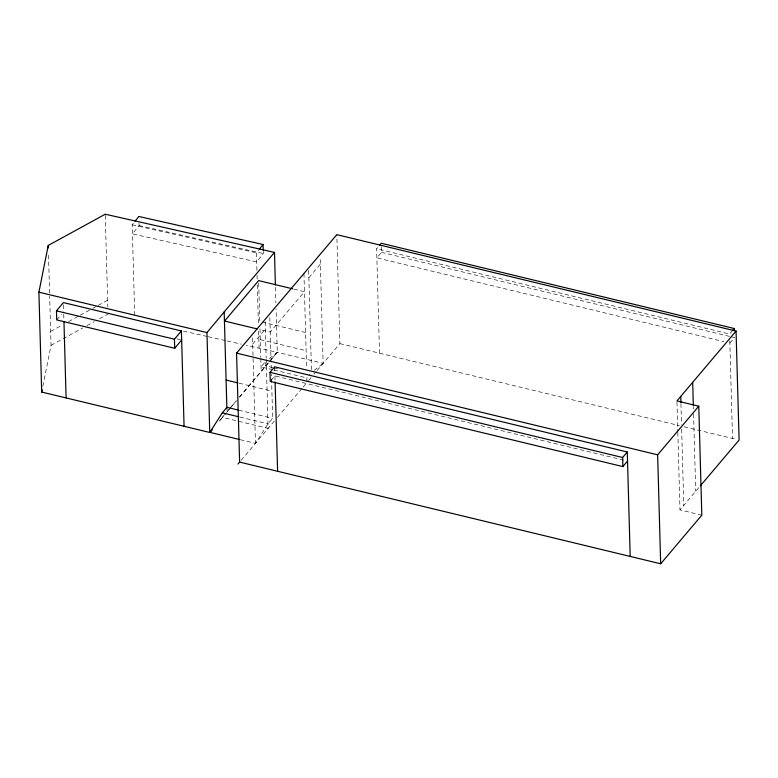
<?xml version="1.0" encoding="UTF-8"?>
<svg xmlns="http://www.w3.org/2000/svg" width="778" height="778" viewBox="0 0 778 778"><rect width="100%" height="100%" fill="white"/><g stroke="black" fill="none" stroke-linecap="round" stroke-linejoin="round"><path stroke-width="0.58" stroke-dasharray="3.89 2.92" d="M42.858 386.228L51.047 345.335L49.675 296.311M240.246 439.696L255.456 443.372L268.002 423.854L272.66 418.35L271.425 374.247M134.72 315.294L132.192 224.803L134.399 222.022M139.019 223.276L139.077 225.542L132.445 233.886L256.682 261.923L263.314 253.579L263.256 251.313M256.915 270.433L256.429 252.84L258.636 250.059M56.716 319.923L61.365 314.419M230.978 407.264L224.784 414.616L227.098 411.863L227.011 408.45M231.747 406.34L236.395 400.826M239.498 397.15L268.848 362.305M269.616 361.4L277.279 352.298L276.064 308.973M252.685 344.09L265.356 329.113M308.876 277.688L320.38 264.082M229.306 409.072L227.098 411.863M230.084 408.158L236.308 400.806M239.41 397.13L268.138 363.19M271.201 359.562L277.347 352.308L323.152 363.375L320.176 256.818M379.518 353.193L376.601 248.766L379.713 245.089M271.055 380.5L274.935 375.91L625.181 460.508M381.356 246.665L381.512 252.335L376.853 257.849L723.948 341.678M306.96 381.337L306.863 377.933L309.965 374.267M241.131 460.313L274.342 421.054M277.454 417.378L302.331 387.989M303.099 387.065L306.989 382.475M308.545 380.637L311.647 376.97M313.952 374.247L316.247 371.534M317.016 370.62L339.869 343.613L336.825 234.645M732.701 330.349L729.599 334.025L376.601 248.766M729.852 343.108L734.51 337.594L730.97 336.748M701.814 515.172L679.991 509.901L699.597 486.727M269.285 358.58L277.347 352.308L246.072 345.257M314.205 370.338L323.152 363.375M50.658 331.438L62.269 325.068M68.6 321.596L79.142 315.819M80.202 315.236L91.804 308.876M92.864 308.292L97.085 305.978M98.135 305.404L107.636 300.201M51.047 345.335L82.701 327.985M86.922 325.671L94.303 321.625M99.584 318.727L108.025 314.098M139.077 225.542L263.314 253.579M132.192 224.803L256.429 252.84M183.365 331.107L207.026 336.446M208.212 336.709L225.96 340.715M227.147 340.988L241.345 344.187M381.512 252.335L729.783 336.456M293.88 289.115L304.451 291.662L270.248 332.08L259.706 329.541M262.128 322.034L305.598 332.527M339.869 343.613L679.389 425.624M684.105 426.762L736.902 439.512M260.29 339.626L306.104 350.693M176.937 338.887L180.477 339.733M272.884 367.605L265.833 365.903L265.706 361.362L261.048 366.866L272.796 369.706M274.06 367.887L277.581 368.743M273.973 369.988L306.863 377.933M239.099 383.184L271.901 391.11M238.69 410.152L272.66 418.35M239.887 417.066L268.002 423.854M729.783 340.832L732.516 438.452M693.354 406.544L693.422 408.965M693.558 413.808L695.726 491.307M680.945 403.714L681.518 424.292M681.654 429.135L683.784 505.418M676.977 402.138L677.794 431.197M677.823 432.412L679.991 509.901M308.671 270.423L311.453 369.997M303.945 273.506L306.6 368.461M275.461 287.306L275.898 302.953M274.683 366.837L274.809 371.378M274.935 375.91L275.072 380.743M269.849 317.55L271.259 368.227M265.152 321.849L266.173 358.269M266.202 359.485L268.128 428.396L222.459 417.368L218.735 421.773L224.006 415.53L222.44 417.368L222.352 413.964M258.704 283.007L259.784 321.47M259.988 328.734L260.786 357.394M260.815 358.58L261.175 371.407M257.051 275.286L257.187 280.148M257.324 285.011L258.442 325.107M258.617 331.185L259.093 348.194M252.519 338.031L255.456 443.372M105.263 215.418L107.831 307.145M63.495 304.85L63.679 311.667M63.747 314.098L63.922 320.166M48.528 255.135L49.646 295.105"/><path stroke-width="1.17" d="M239.079 439.414L209.836 432.354L212.063 429.709L209.749 432.461L41.691 392.063L38.9 292.178L48.255 245.449L105.234 214.213L274.488 252.403L275.393 284.904M41.691 392.063L42.158 389.729M209.836 432.354L222.314 412.826L226.972 407.322L238.69 410.152M135.139 221.098L138.824 216.469L263.061 244.506L263.217 250.176M259.375 249.135L263.061 244.506M181.663 340.015L174.7 348.281L56.716 319.923L56.463 310.85L63.426 302.584L181.4 330.942L184.065 426.286M174.7 348.281L174.447 339.198L181.4 330.942M209.749 432.461L206.958 332.566L224.181 311.939L226.875 408.197M274.488 252.403L224.181 311.939M224.57 321.051L258.636 280.595L292.703 288.832M237.99 464.019L239.614 462.093L236.57 353.124L336.825 234.645L736.056 331.078L739.1 440.047L700.375 485.812M627.545 461.082L622.877 466.586L270.277 381.424L270.024 372.341L274.683 366.837L627.282 451.999L630.199 556.435M379.713 245.089L381.259 243.261L734.257 328.52L734.315 330.786M622.877 466.586L622.624 457.503L627.282 451.999M732.701 330.349L734.257 328.52M736.056 331.078L676.948 400.923L698.77 406.204L701.814 515.172L660.678 563.787L239.614 462.093M660.678 563.787L657.634 454.819L698.77 406.204M224.443 321.022L257.362 328.968M38.9 292.178L206.958 332.566M236.57 353.124L657.634 454.819M56.463 310.85L174.447 339.198M270.024 372.341L622.624 457.503M226.213 380.072L237.932 382.902M222.314 412.826L238.72 416.784M692.683 382.329L693.324 405.338M680.74 396.449L680.906 402.498M275.101 381.949L277.6 471.264M63.952 321.382L66.091 397.937M48.255 245.449L48.324 247.871"/></g></svg>
